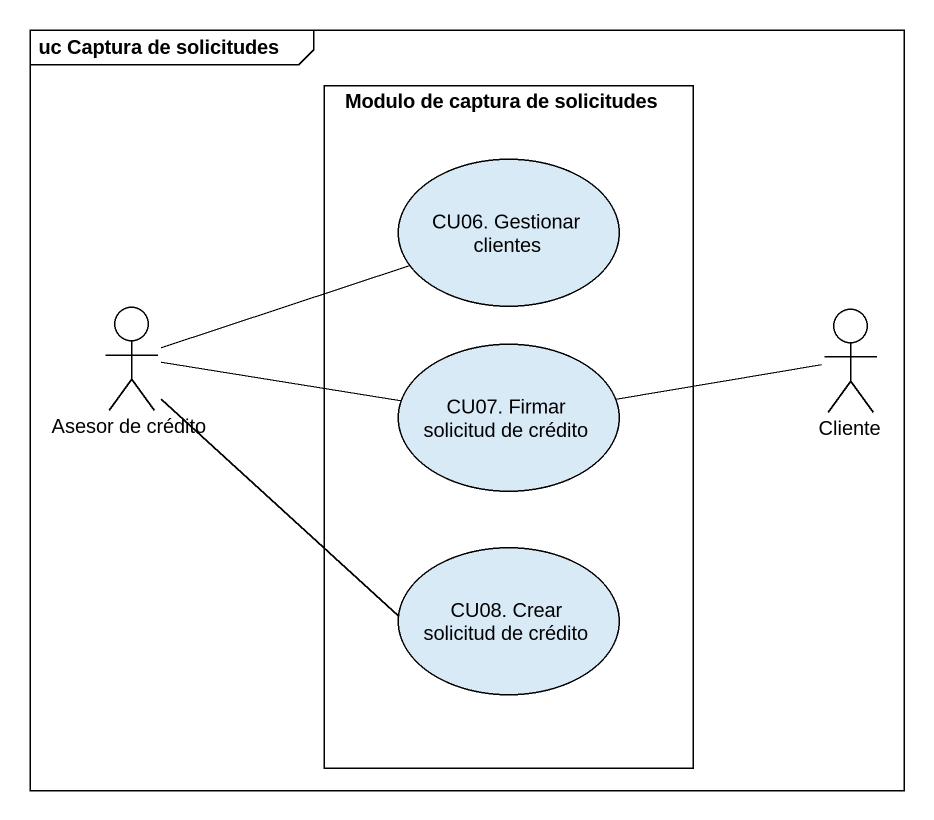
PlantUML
@startuml
mainframe uc Captura de solicitudes
rectangle "Modulo de captura de solicitudes" as Modulo_de_captura_de {
  usecase "CU06. Gestionar clientes" as CU06_Gestionar_clientes
  usecase "CU07. Firmar solicitud de crédito" as CU07_Firmar_solicitud_de
  usecase "CU08. Crear solicitud de crédito" as CU08_Crear_solicitud_de
}
actor "Asesor de crédito" as Asesor_de_crédito
actor Cliente
Asesor_de_crédito -right- CU06_Gestionar_clientes
Asesor_de_crédito -right- CU07_Firmar_solicitud_de
Asesor_de_crédito -right- CU08_Crear_solicitud_de
Cliente -left- CU07_Firmar_solicitud_de
@enduml
